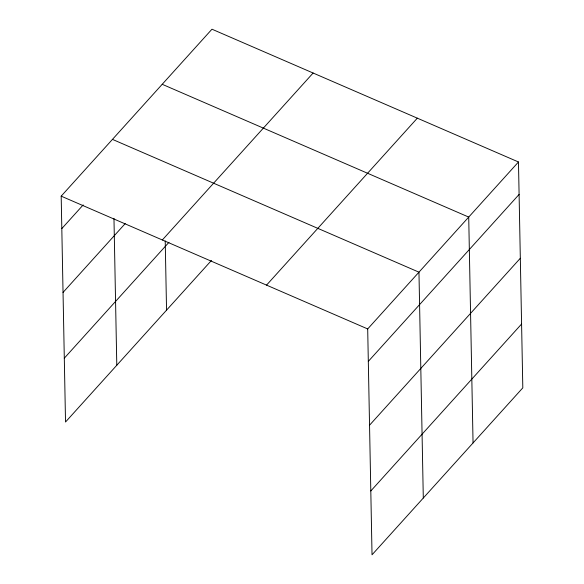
<?xml version="1.0" encoding="UTF-8"?>
<svg xmlns="http://www.w3.org/2000/svg" width="584" height="584" viewBox="0 0 584 584"><rect width="100%" height="100%" fill="white"/><g stroke="black" fill="none" stroke-linecap="round" stroke-linejoin="round"><path stroke-width="0.88" d="M211.452 260.442L65.525 422.013L61.189 196.151L211.97 29.2L518.475 161.987L522.811 387.849L372.03 554.8L367.694 328.938L518.475 161.987M61.809 228.599L83.169 204.947M63.035 292.423L125.224 223.57M162.33 239.973L313.119 73.022M64.298 358.189L168.966 242.302M266.545 285.116L417.326 118.165M368.314 361.379L519.103 194.428M369.541 425.21L520.322 258.259M370.803 490.969L521.585 324.018M162.213 84.293L468.718 217.08L473.055 442.942M112.457 139.386L418.962 272.173L423.298 498.035M61.189 196.151L367.694 328.938M165.221 240.922L166.549 310.155M113.968 218.336L116.793 365.255"/></g></svg>
